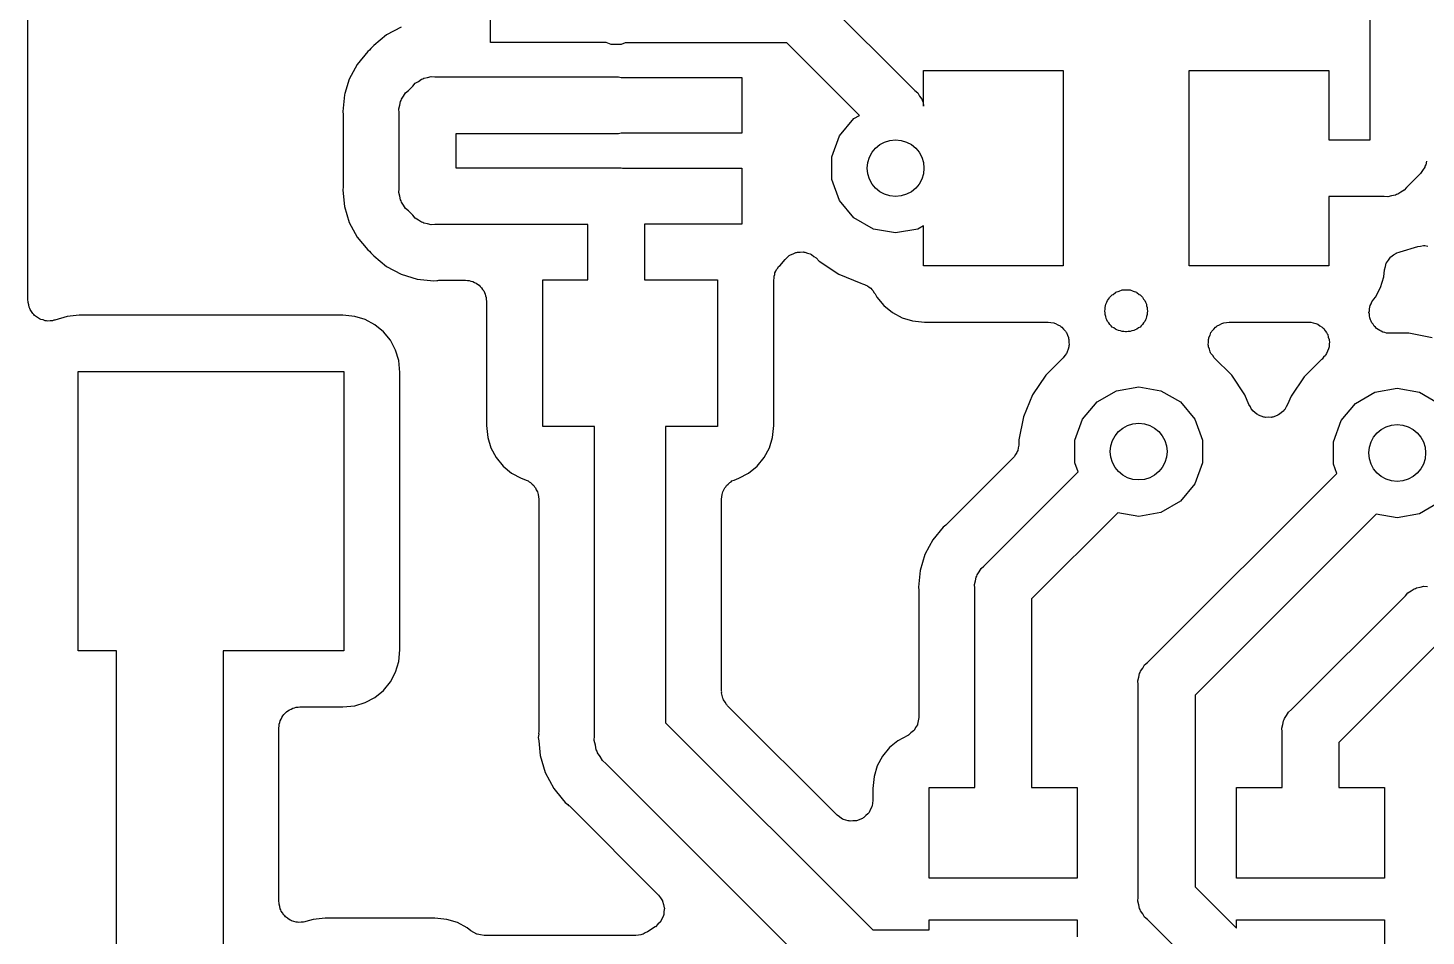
# Model space of a CAD drawing. Extents: x 91 to 190.2, y -113.9 to -59.9.
# Drawn here: x 91.39 to 101.4, y -81.45 to -74.95 of the extents above; entities that cross this region are included whole.
import ezdxf

# ---------------------------------------------------------------- set-up
doc = ezdxf.new("R2010")
doc.units = 0
doc.header["$MEASUREMENT"] = 0
doc.layers.add('BLACK', color=7, linetype='CONTINUOUS')

msp = doc.modelspace()

# ---------------------------------------------------------------- linework, layer by layer
at = {"layer": 'BLACK', "linetype": 'CONTINUOUS'}
for p, q in [((100.997, -75.7468), (100.997, -71.9742)), ((91.39, -76.8952), (91.39, -72.8048)), ((94.7, -75.05), (94.7, -74.65)), ((97.0564, -74.7126), (97.7374, -75.3936)), ((94.0616, -74.94), (93.9569, -74.996)), ((93.9569, -74.996), (93.865, -75.0714)), ((93.8214, -75.115), (93.746, -75.2069)), ((93.8339, -75.1047), (93.8214, -75.115)), ((93.8435, -75.0935), (93.8339, -75.1047)), ((93.8547, -75.0839), (93.8435, -75.0935)), ((93.865, -75.0714), (93.8547, -75.0839)), ((95.5279, -75.05), (94.7, -75.05)), ((95.5642, -75.0632), (95.5279, -75.05)), ((95.6358, -75.0632), (95.5642, -75.0632)), ((95.6633, -75.0532), (95.6358, -75.0632)), ((96.8222, -75.0532), (95.6633, -75.0532)), ((97.3408, -75.5717), (96.8222, -75.0532)), ((93.746, -75.2069), (93.69, -75.3117)), ((93.69, -75.3117), (93.659, -75.414)), ((94.1436, -75.3626), (94.161, -75.3419)), ((94.161, -75.3419), (94.1843, -75.3285)), ((94.1843, -75.3285), (94.2064, -75.313)), ((94.2064, -75.313), (94.2152, -75.3106)), ((94.2152, -75.3106), (94.223, -75.3061)), ((94.223, -75.3061), (94.2496, -75.3014)), ((94.2496, -75.3014), (94.2756, -75.2945)), ((94.2756, -75.2945), (94.3025, -75.2968)), ((94.3025, -75.2968), (95.6178, -75.2968)), ((95.6178, -75.2968), (95.6359, -75.3)), ((95.6359, -75.3), (96.5, -75.3)), ((96.5, -75.3), (96.5, -75.7)), ((97.8, -75.5049), (97.8, -75.25)), ((97.8, -75.25), (98.8, -75.25)), ((98.8, -75.25), (98.8, -76.65)), ((99.7, -76.65), (99.7, -75.25)), ((99.7, -75.25), (100.7, -75.25)), ((100.7, -75.25), (100.7, -75.7468)), ((93.6555, -75.4254), (93.6439, -75.5436)), ((93.659, -75.414), (93.6555, -75.4254)), ((93.659, -75.414), (93.659, -75.414)), ((94.063, -75.4564), (94.0785, -75.4343)), ((94.0785, -75.4343), (94.0919, -75.411)), ((94.0919, -75.411), (94.1126, -75.3936)), ((94.1126, -75.3936), (94.1436, -75.3626)), ((97.7374, -75.3936), (97.7581, -75.411)), ((97.7581, -75.411), (97.7715, -75.4343)), ((97.7715, -75.4343), (97.787, -75.4564)), ((93.6439, -75.5436), (93.6461, -75.5659)), ((94.0445, -75.5256), (94.0514, -75.4996)), ((94.0468, -75.5525), (94.0445, -75.5256)), ((94.0514, -75.4996), (94.0561, -75.473)), ((94.0561, -75.473), (94.0606, -75.4652)), ((94.0606, -75.4652), (94.063, -75.4564)), ((97.787, -75.4564), (97.7894, -75.4652)), ((97.7894, -75.4652), (97.7939, -75.473)), ((97.7939, -75.473), (97.7986, -75.4996)), ((97.7986, -75.4996), (97.8, -75.5049)), ((93.6461, -75.5659), (93.6455, -75.5733)), ((93.6455, -75.5733), (93.6468, -75.5806)), ((93.6468, -75.5806), (93.6468, -76.0694)), ((94.0468, -76.0975), (94.0468, -75.5525)), ((97.1979, -75.7179), (97.3016, -75.5944)), ((97.3016, -75.5944), (97.3408, -75.5717)), ((95.6178, -75.7032), (94.4532, -75.7032)), ((94.4532, -75.7032), (94.4532, -75.9468)), ((95.6359, -75.7), (95.6178, -75.7032)), ((96.5, -75.7), (95.6359, -75.7)), ((97.1428, -75.8694), (97.1979, -75.7179)), ((100.7, -75.7468), (100.997, -75.7468)), ((94.4532, -75.9468), (95.6178, -75.9468)), ((95.6178, -75.9468), (95.6178, -75.9468)), ((95.6178, -75.9468), (95.6358, -75.9468)), ((95.6358, -75.9468), (95.6446, -75.95)), ((97.1428, -76.0306), (97.1428, -75.8694)), ((101.387, -75.9436), (101.372, -75.9657)), ((101.389, -75.9348), (101.387, -75.9436)), ((101.394, -75.927), (101.389, -75.9348)), ((101.399, -75.9004), (101.394, -75.927)), ((95.6446, -75.95), (96.5, -75.95)), ((96.5, -75.95), (96.5, -76.35)), ((97.1979, -76.1821), (97.1428, -76.0306)), ((101.337, -76.0064), (101.256, -76.0874)), ((101.358, -75.989), (101.337, -76.0064)), ((101.372, -75.9657), (101.358, -75.989)), ((93.6461, -76.0841), (93.6439, -76.1064)), ((93.6439, -76.1064), (93.6555, -76.2247)), ((93.6468, -76.0694), (93.6455, -76.0767)), ((93.6455, -76.0767), (93.6461, -76.0841)), ((94.0445, -76.1244), (94.0468, -76.0975)), ((94.0514, -76.1504), (94.0445, -76.1244)), ((101.15, -76.1486), (101.124, -76.1555)), ((101.177, -76.1439), (101.15, -76.1486)), ((101.185, -76.1394), (101.177, -76.1439)), ((101.194, -76.137), (101.185, -76.1394)), ((101.216, -76.1215), (101.194, -76.137)), ((101.239, -76.1081), (101.216, -76.1215)), ((101.256, -76.0874), (101.239, -76.1081)), ((93.6555, -76.2247), (93.69, -76.3383)), ((94.0561, -76.177), (94.0514, -76.1504)), ((94.0606, -76.1848), (94.0561, -76.177)), ((94.063, -76.1936), (94.0606, -76.1848)), ((94.0785, -76.2157), (94.063, -76.1936)), ((94.0919, -76.239), (94.0785, -76.2157)), ((94.1126, -76.2564), (94.0919, -76.239)), ((97.3016, -76.3056), (97.1979, -76.1821)), ((101.098, -76.1532), (100.7, -76.1532)), ((100.7, -76.1532), (100.7, -76.65)), ((101.124, -76.1555), (101.098, -76.1532)), ((93.69, -76.3383), (93.746, -76.4431)), ((94.1436, -76.2874), (94.1126, -76.2564)), ((94.161, -76.3081), (94.1436, -76.2874)), ((94.1843, -76.3215), (94.161, -76.3081)), ((94.2064, -76.337), (94.1843, -76.3215)), ((94.2152, -76.3394), (94.2064, -76.337)), ((94.223, -76.3439), (94.2152, -76.3394)), ((94.2496, -76.3486), (94.223, -76.3439)), ((94.2756, -76.3555), (94.2496, -76.3486)), ((97.4412, -76.3863), (97.3016, -76.3056)), ((93.746, -76.4431), (93.8214, -76.535)), ((94.3025, -76.3532), (94.2756, -76.3555)), ((95.3968, -76.3532), (94.3025, -76.3532)), ((95.3968, -76.75), (95.3968, -76.3532)), ((96.5, -76.35), (95.8032, -76.35)), ((95.8032, -76.35), (95.8032, -76.75)), ((97.6, -76.4143), (97.4412, -76.3863)), ((97.7588, -76.3863), (97.6, -76.4143)), ((97.8, -76.3625), (97.7588, -76.3863)), ((97.8, -76.65), (97.8, -76.3625)), ((93.8214, -76.535), (93.8339, -76.5453)), ((93.8339, -76.5453), (93.8435, -76.5565)), ((101.205, -76.5514), (101.211, -76.5488)), ((101.211, -76.5488), (101.337, -76.5105)), ((101.337, -76.5105), (101.358, -76.5079)), ((101.358, -76.5079), (101.379, -76.504)), ((101.379, -76.504), (101.384, -76.5048)), ((101.384, -76.5048), (101.388, -76.5042)), ((101.388, -76.5042), (101.409, -76.509)), ((93.8435, -76.5565), (93.8547, -76.5661)), ((93.8547, -76.5661), (93.865, -76.5786)), ((93.865, -76.5786), (93.9569, -76.654)), ((96.7628, -76.6551), (96.7734, -76.6462)), ((96.7734, -76.6462), (96.7825, -76.6356)), ((96.7825, -76.6356), (96.7842, -76.6342)), ((96.7842, -76.6342), (96.8089, -76.6041)), ((96.8089, -76.6041), (96.8244, -76.5908)), ((96.8244, -76.5908), (96.8388, -76.5764)), ((96.8388, -76.5764), (96.8441, -76.5739)), ((96.8441, -76.5739), (96.8485, -76.5702)), ((96.8485, -76.5702), (96.8676, -76.563)), ((96.8676, -76.563), (96.886, -76.5544)), ((96.886, -76.5544), (96.8918, -76.5539)), ((96.8918, -76.5539), (96.8972, -76.5518)), ((96.8972, -76.5518), (96.9176, -76.5516)), ((96.9176, -76.5516), (96.9379, -76.5498)), ((96.9379, -76.5498), (96.9435, -76.5513)), ((96.9435, -76.5513), (96.9493, -76.5513)), ((96.9493, -76.5513), (96.9686, -76.558)), ((96.9686, -76.558), (96.9883, -76.5633)), ((96.9883, -76.5633), (96.993, -76.5666)), ((96.993, -76.5666), (96.9984, -76.5685)), ((96.9984, -76.5685), (97.0142, -76.5815)), ((97.0142, -76.5815), (97.0309, -76.5932)), ((97.0309, -76.5932), (97.0536, -76.6158)), ((97.0536, -76.6158), (97.194, -76.7096)), ((101.106, -76.6546), (101.112, -76.631)), ((101.112, -76.631), (101.113, -76.6296)), ((101.113, -76.628), (101.127, -76.6081)), ((101.113, -76.6296), (101.113, -76.628)), ((101.127, -76.6081), (101.141, -76.588)), ((101.141, -76.588), (101.143, -76.587)), ((101.143, -76.587), (101.144, -76.5856)), ((101.144, -76.5856), (101.164, -76.5719)), ((101.164, -76.5719), (101.184, -76.5576)), ((101.184, -76.5576), (101.185, -76.5572)), ((101.185, -76.5572), (101.187, -76.5562)), ((101.187, -76.5562), (101.205, -76.5514)), ((93.9569, -76.654), (94.0616, -76.71)), ((94.0616, -76.71), (94.1753, -76.7445)), ((94.1753, -76.7445), (94.2713, -76.7539)), ((96.7277, -76.7516), (96.7301, -76.7378)), ((96.7301, -76.7378), (96.7302, -76.7239)), ((96.7302, -76.7239), (96.7346, -76.7124)), ((96.7346, -76.7124), (96.7367, -76.7003)), ((96.7367, -76.7003), (96.7437, -76.6882)), ((96.7437, -76.6882), (96.7486, -76.6752)), ((96.7486, -76.6752), (96.7566, -76.6658)), ((96.7566, -76.6658), (96.7628, -76.6551)), ((97.194, -76.7096), (97.35, -76.7743)), ((98.8, -76.65), (97.8, -76.65)), ((100.7, -76.65), (99.7, -76.65)), ((101.071, -76.8038), (101.094, -76.7284)), ((101.094, -76.7284), (101.099, -76.6782)), ((101.099, -76.6782), (101.106, -76.6546)), ((94.2713, -76.7539), (94.2936, -76.7561)), ((94.2936, -76.7561), (94.3159, -76.7539)), ((94.3159, -76.7539), (94.3233, -76.7545)), ((94.3233, -76.7545), (94.3306, -76.7532)), ((94.3306, -76.7532), (94.5223, -76.7532)), ((94.5223, -76.7532), (94.5353, -76.7555)), ((94.5353, -76.7555), (94.5484, -76.7555)), ((94.5484, -76.7555), (94.5607, -76.76)), ((94.5607, -76.76), (94.5736, -76.7622)), ((94.5736, -76.7622), (94.585, -76.7688)), ((94.585, -76.7688), (94.5973, -76.7733)), ((94.5973, -76.7733), (94.6074, -76.7817)), ((94.6074, -76.7817), (94.6188, -76.7883)), ((94.6188, -76.7883), (94.6272, -76.7983)), ((94.6272, -76.7983), (94.6372, -76.8068)), ((94.6372, -76.8068), (94.6438, -76.8181)), ((94.6438, -76.8181), (94.6522, -76.8282)), ((94.6522, -76.8282), (94.6567, -76.8405)), ((94.6567, -76.8405), (94.6633, -76.8519)), ((95.075, -77.8), (95.075, -76.75)), ((95.075, -76.75), (95.3968, -76.75)), ((95.8032, -76.75), (96.325, -76.75)), ((96.325, -76.75), (96.325, -77.8)), ((96.7277, -77.7926), (96.7277, -76.7516)), ((97.35, -76.7743), (97.3508, -76.7744)), ((97.3508, -76.7744), (97.3637, -76.7795)), ((97.3637, -76.7795), (97.3774, -76.7823)), ((97.3774, -76.7823), (97.3878, -76.7888)), ((97.3878, -76.7888), (97.3993, -76.7933)), ((97.3993, -76.7933), (97.4098, -76.8025)), ((97.4098, -76.8025), (97.4216, -76.8098)), ((97.4216, -76.8098), (97.4292, -76.8195)), ((97.4292, -76.8195), (97.4385, -76.8276)), ((97.4385, -76.8276), (97.4452, -76.8399)), ((97.4452, -76.8399), (97.4538, -76.8508)), ((99.1564, -76.8543), (99.1736, -76.8396)), ((99.1736, -76.8396), (99.1751, -76.839)), ((99.1751, -76.839), (99.1764, -76.8379)), ((99.1764, -76.8379), (99.1995, -76.8298)), ((99.1995, -76.8298), (99.2223, -76.8212)), ((99.2223, -76.8212), (99.224, -76.8212)), ((99.224, -76.8212), (99.2256, -76.8206)), ((99.2256, -76.8206), (99.25, -76.8209)), ((99.25, -76.8209), (99.2744, -76.8206)), ((99.2744, -76.8206), (99.276, -76.8212)), ((99.276, -76.8212), (99.2777, -76.8212)), ((99.2777, -76.8212), (99.3005, -76.8298)), ((99.3005, -76.8298), (99.3236, -76.8379)), ((99.3236, -76.8379), (99.3249, -76.839)), ((99.3249, -76.839), (99.3264, -76.8396)), ((99.3264, -76.8396), (99.3436, -76.8543)), ((101.034, -76.8733), (101.071, -76.8038)), ((91.3916, -76.9041), (91.39, -76.8952)), ((91.3911, -76.9132), (91.3916, -76.9041)), ((91.3961, -76.9296), (91.3911, -76.9132)), ((91.399, -76.9465), (91.3961, -76.9296)), ((91.4036, -76.9543), (91.399, -76.9465)), ((94.6633, -76.8519), (94.6656, -76.8648)), ((94.6656, -76.8648), (94.6701, -76.8772)), ((94.6701, -76.8772), (94.6701, -76.8903)), ((94.6701, -76.8903), (94.6723, -76.9032)), ((94.6723, -76.9032), (94.6723, -77.7926)), ((97.4538, -76.8508), (97.4658, -76.8733)), ((97.4658, -76.8733), (97.5158, -76.9342)), ((97.5158, -76.9342), (97.5767, -76.9842)), ((99.0989, -76.9468), (99.1031, -76.9352)), ((99.0989, -76.9607), (99.0989, -76.9468)), ((99.1031, -76.9352), (99.1051, -76.923)), ((99.1051, -76.923), (99.1119, -76.9109)), ((99.1119, -76.9109), (99.1167, -76.8978)), ((99.1167, -76.8978), (99.1246, -76.8884)), ((99.1246, -76.8884), (99.1306, -76.8777)), ((99.1306, -76.8777), (99.134, -76.8735)), ((99.134, -76.8735), (99.1353, -76.8724)), ((99.1353, -76.8724), (99.1362, -76.871)), ((99.1362, -76.871), (99.1459, -76.863)), ((99.1459, -76.863), (99.1502, -76.8579)), ((99.1502, -76.8579), (99.1564, -76.8543)), ((99.3436, -76.8543), (99.3498, -76.8579)), ((99.3498, -76.8579), (99.3541, -76.863)), ((99.3541, -76.863), (99.3638, -76.871)), ((99.3638, -76.871), (99.3647, -76.8724)), ((99.3647, -76.8724), (99.366, -76.8735)), ((99.366, -76.8735), (99.3694, -76.8777)), ((99.3694, -76.8777), (99.3754, -76.8884)), ((99.3754, -76.8884), (99.3833, -76.8978)), ((99.3833, -76.8978), (99.3881, -76.9109)), ((99.3881, -76.9109), (99.3949, -76.923)), ((99.3949, -76.923), (99.3969, -76.9352)), ((99.3969, -76.9352), (99.4011, -76.9468)), ((99.4011, -76.9468), (99.4011, -76.9607)), ((100.991, -76.9568), (100.995, -76.9452)), ((100.995, -76.9452), (100.997, -76.933)), ((100.997, -76.933), (101.004, -76.9209)), ((101.004, -76.9209), (101.008, -76.9078)), ((101.008, -76.9078), (101.016, -76.8984)), ((101.016, -76.8984), (101.022, -76.8876)), ((101.022, -76.8876), (101.034, -76.8733)), ((91.4062, -76.963), (91.4036, -76.9543)), ((91.4165, -76.9767), (91.4062, -76.963)), ((91.4251, -76.9916), (91.4165, -76.9767)), ((91.432, -76.9974), (91.4251, -76.9916)), ((91.4375, -77.0047), (91.432, -76.9974)), ((91.4518, -77.0141), (91.4375, -77.0047)), ((91.465, -77.0251), (91.4518, -77.0141)), ((91.4735, -77.0282), (91.465, -77.0251)), ((91.4811, -77.0332), (91.4735, -77.0282)), ((91.4978, -77.0371), (91.4811, -77.0332)), ((91.514, -77.0429), (91.4978, -77.0371)), ((91.523, -77.0429), (91.514, -77.0429)), ((91.5318, -77.045), (91.523, -77.0429)), ((91.5489, -77.0429), (91.5318, -77.045)), ((91.566, -77.0429), (91.5489, -77.0429)), ((91.5746, -77.0398), (91.566, -77.0429)), ((91.5835, -77.0387), (91.5746, -77.0398)), ((91.6716, -77.012), (91.5835, -77.0387)), ((91.7574, -77.0036), (91.6716, -77.012)), ((93.6426, -77.0036), (91.7574, -77.0036)), ((93.7284, -77.012), (93.6426, -77.0036)), ((93.8038, -77.0349), (93.7284, -77.012)), ((93.8733, -77.0721), (93.8038, -77.0349)), ((97.5767, -76.9842), (97.6462, -77.0213)), ((97.6462, -77.0213), (97.7216, -77.0442)), ((97.7216, -77.0442), (97.8074, -77.0527)), ((99.0966, -76.9744), (99.0989, -76.9607)), ((99.0989, -76.9865), (99.0966, -76.9744)), ((99.0989, -76.9988), (99.0989, -76.9865)), ((99.1036, -77.0119), (99.0989, -76.9988)), ((99.1062, -77.0256), (99.1036, -77.0119)), ((99.1125, -77.0362), (99.1062, -77.0256)), ((99.1167, -77.0478), (99.1125, -77.0362)), ((99.1256, -77.0585), (99.1167, -77.0478)), ((99.3833, -77.0478), (99.3744, -77.0585)), ((99.3875, -77.0362), (99.3833, -77.0478)), ((99.3938, -77.0256), (99.3875, -77.0362)), ((99.3964, -77.0119), (99.3938, -77.0256)), ((99.4011, -76.9988), (99.3964, -77.0119)), ((99.4011, -76.9607), (99.4034, -76.9744)), ((99.4034, -76.9744), (99.4011, -76.9865)), ((99.4011, -76.9865), (99.4011, -76.9988)), ((100.988, -76.9844), (100.991, -76.9707)), ((100.991, -76.9965), (100.988, -76.9844)), ((100.991, -76.9707), (100.991, -76.9568)), ((100.991, -77.0088), (100.991, -76.9965)), ((100.995, -77.0219), (100.991, -77.0088)), ((100.998, -77.0356), (100.995, -77.0219)), ((101.004, -77.0462), (100.998, -77.0356)), ((101.008, -77.0578), (101.004, -77.0462)), ((93.9342, -77.122), (93.8733, -77.0721)), ((93.9842, -77.1829), (93.9342, -77.122)), ((97.8074, -77.0527), (98.6929, -77.0527)), ((98.6929, -77.0527), (98.7122, -77.0561)), ((98.7122, -77.0561), (98.7318, -77.0578)), ((98.7318, -77.0578), (98.7377, -77.0606)), ((98.7377, -77.0606), (98.7442, -77.0617)), ((98.7442, -77.0617), (98.7612, -77.0715)), ((98.7612, -77.0715), (98.779, -77.0798)), ((98.779, -77.0798), (98.7836, -77.0845)), ((98.7836, -77.0845), (98.7894, -77.0878)), ((98.7894, -77.0878), (98.802, -77.1028)), ((98.802, -77.1028), (98.8158, -77.1166)), ((98.8158, -77.1166), (98.8186, -77.1226)), ((98.8186, -77.1226), (98.8228, -77.1277)), ((98.8228, -77.1277), (98.8295, -77.1461)), ((98.8295, -77.1461), (98.8378, -77.1638)), ((99.1327, -77.0705), (99.1256, -77.0585)), ((99.1423, -77.0783), (99.1327, -77.0705)), ((99.1502, -77.0877), (99.1423, -77.0783)), ((99.1622, -77.0947), (99.1502, -77.0877)), ((99.173, -77.1035), (99.1622, -77.0947)), ((99.1846, -77.1076), (99.173, -77.1035)), ((99.1953, -77.1138), (99.1846, -77.1076)), ((99.209, -77.1162), (99.1953, -77.1138)), ((99.2222, -77.1208), (99.209, -77.1162)), ((99.2345, -77.1207), (99.2222, -77.1208)), ((99.2466, -77.1228), (99.2345, -77.1207)), ((99.2534, -77.1228), (99.2466, -77.1228)), ((99.2655, -77.1207), (99.2534, -77.1228)), ((99.2778, -77.1208), (99.2655, -77.1207)), ((99.291, -77.1162), (99.2778, -77.1208)), ((99.3047, -77.1138), (99.291, -77.1162)), ((99.3154, -77.1076), (99.3047, -77.1138)), ((99.327, -77.1035), (99.3154, -77.1076)), ((99.3378, -77.0947), (99.327, -77.1035)), ((99.3498, -77.0877), (99.3378, -77.0947)), ((99.3577, -77.0783), (99.3498, -77.0877)), ((99.3673, -77.0705), (99.3577, -77.0783)), ((99.3744, -77.0585), (99.3673, -77.0705)), ((99.8422, -77.1638), (99.8504, -77.1461)), ((99.8504, -77.1461), (99.8572, -77.1277)), ((99.8572, -77.1277), (99.8614, -77.1226)), ((99.8614, -77.1226), (99.8642, -77.1166)), ((99.8642, -77.1166), (99.878, -77.1028)), ((99.878, -77.1028), (99.8906, -77.0878)), ((99.8906, -77.0878), (99.8964, -77.0845)), ((99.8964, -77.0845), (99.901, -77.0798)), ((99.901, -77.0798), (99.9188, -77.0715)), ((99.9188, -77.0715), (99.9358, -77.0617)), ((99.9358, -77.0617), (99.9423, -77.0606)), ((99.9423, -77.0606), (99.9482, -77.0578)), ((99.9482, -77.0578), (99.9678, -77.0561)), ((99.9678, -77.0561), (99.9871, -77.0527)), ((99.9871, -77.0527), (100.555, -77.0527)), ((100.555, -77.0527), (100.564, -77.0541)), ((100.564, -77.0541), (100.572, -77.0536)), ((100.572, -77.0536), (100.589, -77.0586)), ((100.589, -77.0586), (100.607, -77.0617)), ((100.607, -77.0617), (100.614, -77.0658)), ((100.614, -77.0658), (100.622, -77.0681)), ((100.622, -77.0681), (100.636, -77.0788)), ((100.636, -77.0788), (100.652, -77.0878)), ((100.652, -77.0878), (100.657, -77.0941)), ((100.657, -77.0941), (100.664, -77.0989)), ((100.664, -77.0989), (100.674, -77.1139)), ((100.674, -77.1139), (100.685, -77.1277)), ((100.685, -77.1277), (100.688, -77.1354)), ((100.688, -77.1354), (100.693, -77.1422)), ((100.693, -77.1422), (100.697, -77.1597)), ((101.017, -77.0685), (101.008, -77.0578)), ((101.025, -77.0805), (101.017, -77.0685)), ((101.034, -77.0883), (101.025, -77.0805)), ((101.042, -77.0977), (101.034, -77.0883)), ((101.054, -77.1047), (101.042, -77.0977)), ((101.065, -77.1135), (101.054, -77.1047)), ((101.076, -77.1176), (101.065, -77.1135)), ((101.087, -77.1238), (101.076, -77.1176)), ((101.101, -77.1262), (101.087, -77.1238)), ((101.114, -77.1308), (101.101, -77.1262)), ((101.126, -77.1307), (101.114, -77.1308)), ((101.138, -77.1328), (101.126, -77.1307)), ((101.274, -77.1328), (101.138, -77.1328)), ((101.44, -77.1657), (101.274, -77.1328)), ((94.0213, -77.2524), (93.9842, -77.1829)), ((98.834, -77.2471), (98.8289, -77.2661)), ((98.8407, -77.2287), (98.834, -77.2471)), ((98.8378, -77.1638), (98.8384, -77.1704)), ((98.8384, -77.1704), (98.8407, -77.1766)), ((98.8407, -77.1766), (98.8407, -77.1962)), ((98.8407, -77.1962), (98.8424, -77.2157)), ((98.8424, -77.2157), (98.8407, -77.2221)), ((98.8407, -77.2221), (98.8407, -77.2287)), ((99.8376, -77.2157), (99.8393, -77.1962)), ((99.8393, -77.2221), (99.8376, -77.2157)), ((99.8393, -77.1766), (99.8416, -77.1704)), ((99.8393, -77.1962), (99.8393, -77.1766)), ((99.8393, -77.2287), (99.8393, -77.2221)), ((99.846, -77.2471), (99.8393, -77.2287)), ((99.8416, -77.1704), (99.8422, -77.1638)), ((99.8511, -77.2661), (99.846, -77.2471)), ((100.699, -77.2446), (100.691, -77.2608)), ((100.697, -77.1597), (100.703, -77.1766)), ((100.7, -77.2364), (100.699, -77.2446)), ((100.703, -77.2287), (100.7, -77.2364)), ((100.703, -77.1766), (100.703, -77.1848)), ((100.703, -77.1848), (100.705, -77.1928)), ((100.705, -77.1928), (100.703, -77.2107)), ((100.703, -77.2107), (100.703, -77.2287)), ((94.0442, -77.3278), (94.0213, -77.2524)), ((94.0527, -77.4136), (94.0442, -77.3278)), ((98.799, -77.3087), (98.6742, -77.4336)), ((98.8102, -77.2927), (98.799, -77.3087)), ((98.8228, -77.2777), (98.8102, -77.2927)), ((98.8251, -77.2715), (98.8228, -77.2777)), ((98.8289, -77.2661), (98.8251, -77.2715)), ((99.8549, -77.2715), (99.8511, -77.2661)), ((99.8572, -77.2777), (99.8549, -77.2715)), ((99.8697, -77.2927), (99.8572, -77.2777)), ((99.881, -77.3087), (99.8697, -77.2927)), ((100.006, -77.4336), (99.881, -77.3087)), ((100.648, -77.3199), (100.524, -77.4436)), ((100.652, -77.3176), (100.648, -77.3199)), ((100.663, -77.3038), (100.652, -77.3176)), ((100.676, -77.2914), (100.663, -77.3038)), ((100.68, -77.284), (100.676, -77.2914)), ((100.685, -77.2777), (100.68, -77.284)), ((100.691, -77.2608), (100.685, -77.2777)), ((91.75, -79.4062), (91.75, -77.4062)), ((91.75, -77.4062), (93.65, -77.4062)), ((93.65, -77.4062), (93.65, -79.4062)), ((94.0527, -79.3989), (94.0527, -77.4136)), ((98.6742, -77.4336), (98.5804, -77.574)), ((100.1, -77.574), (100.006, -77.4336)), ((100.524, -77.4436), (100.43, -77.584)), ((99.0416, -77.6244), (99.1812, -77.5437)), ((99.1812, -77.5437), (99.34, -77.5157)), ((99.34, -77.5157), (99.4988, -77.5437)), ((99.4988, -77.5437), (99.6384, -77.6244)), ((101.031, -77.5537), (101.19, -77.5257)), ((101.19, -77.5257), (101.349, -77.5537)), ((98.5804, -77.574), (98.5157, -77.73)), ((98.9379, -77.7479), (99.0416, -77.6244)), ((99.6384, -77.6244), (99.7421, -77.7479)), ((100.128, -77.6436), (100.1, -77.574)), ((100.139, -77.6601), (100.128, -77.6436)), ((100.406, -77.6436), (100.395, -77.6601)), ((100.43, -77.584), (100.406, -77.6436)), ((100.788, -77.7579), (100.892, -77.6344)), ((100.892, -77.6344), (101.031, -77.5537)), ((101.349, -77.5537), (101.488, -77.6344)), ((98.5157, -77.73), (98.4828, -77.8956)), ((98.8828, -77.8994), (98.9379, -77.7479)), ((99.7421, -77.7479), (99.7972, -77.8994)), ((100.148, -77.6775), (100.139, -77.6601)), ((100.153, -77.682), (100.148, -77.6775)), ((100.156, -77.6875), (100.153, -77.682)), ((100.172, -77.6995), (100.156, -77.6875)), ((100.186, -77.7127), (100.172, -77.6995)), ((100.193, -77.7152), (100.186, -77.7127)), ((100.198, -77.7193), (100.193, -77.7152)), ((100.217, -77.7252), (100.198, -77.7193)), ((100.235, -77.7327), (100.217, -77.7252)), ((100.241, -77.7329), (100.235, -77.7327)), ((100.247, -77.7349), (100.241, -77.7329)), ((100.267, -77.7341), (100.247, -77.7349)), ((100.287, -77.7349), (100.267, -77.7341)), ((100.293, -77.7329), (100.287, -77.7349)), ((100.3, -77.7327), (100.293, -77.7329)), ((100.318, -77.7252), (100.3, -77.7327)), ((100.336, -77.7193), (100.318, -77.7252)), ((100.342, -77.7152), (100.336, -77.7193)), ((100.348, -77.7127), (100.342, -77.7152)), ((100.362, -77.6995), (100.348, -77.7127)), ((100.378, -77.6875), (100.362, -77.6995)), ((100.381, -77.682), (100.378, -77.6875)), ((100.386, -77.6775), (100.381, -77.682)), ((100.395, -77.6601), (100.386, -77.6775)), ((94.6723, -77.7926), (94.6808, -77.8784)), ((95.446, -77.8), (95.075, -77.8)), ((95.446, -78.3302), (95.446, -77.8)), ((96.325, -77.8), (95.954, -77.8)), ((95.954, -77.8), (95.954, -79.9228)), ((96.7192, -77.8784), (96.7277, -77.7926)), ((100.733, -77.9094), (100.788, -77.7579)), ((94.6808, -77.8784), (94.7037, -77.9538)), ((96.6963, -77.9538), (96.7192, -77.8784)), ((98.4822, -77.9351), (98.4772, -77.954)), ((98.4828, -77.922), (98.4817, -77.9285)), ((98.4817, -77.9285), (98.4822, -77.9351)), ((98.4828, -77.8956), (98.4828, -77.922)), ((98.8828, -78.0606), (98.8828, -77.8994)), ((99.7972, -77.8994), (99.7972, -78.0606)), ((100.733, -78.0706), (100.733, -77.9094)), ((94.7037, -77.9538), (94.7408, -78.0233)), ((94.7408, -78.0233), (94.7908, -78.0842)), ((96.6092, -78.0842), (96.6592, -78.0233)), ((96.6592, -78.0233), (96.6963, -77.9538)), ((98.4389, -78.0281), (97.9696, -78.4973)), ((98.4427, -78.0227), (98.4389, -78.0281)), ((98.4477, -78.0184), (98.4427, -78.0227)), ((98.4575, -78.0015), (98.4477, -78.0184)), ((98.4687, -77.9854), (98.4575, -78.0015)), ((98.4705, -77.979), (98.4687, -77.9854)), ((98.4738, -77.9733), (98.4705, -77.979)), ((98.4772, -77.954), (98.4738, -77.9733)), ((94.7908, -78.0842), (94.8517, -78.1342)), ((94.8517, -78.1342), (94.9212, -78.1713)), ((96.4788, -78.1713), (96.5483, -78.1342)), ((96.5483, -78.1342), (96.6092, -78.0842)), ((98.2326, -78.8), (98.9066, -78.126)), ((98.9066, -78.126), (98.8828, -78.0606)), ((99.4026, -79.49), (100.757, -78.136)), ((99.7972, -78.0606), (99.7421, -78.2121)), ((100.757, -78.136), (100.733, -78.0706)), ((94.9212, -78.1713), (94.9395, -78.1769)), ((94.9395, -78.1769), (94.9549, -78.1847)), ((94.9549, -78.1847), (94.971, -78.1905)), ((94.971, -78.1905), (94.9779, -78.1964)), ((94.9779, -78.1964), (94.986, -78.2005)), ((94.986, -78.2005), (94.9978, -78.213)), ((94.9978, -78.213), (95.0109, -78.224)), ((95.0109, -78.224), (95.0154, -78.2319)), ((95.0154, -78.2319), (95.0216, -78.2385)), ((95.0216, -78.2385), (95.0284, -78.2543)), ((96.3716, -78.2543), (96.3784, -78.2385)), ((96.3784, -78.2385), (96.3846, -78.2319)), ((96.3846, -78.2319), (96.3891, -78.224)), ((96.3891, -78.224), (96.4022, -78.213)), ((96.4022, -78.213), (96.414, -78.2005)), ((96.414, -78.2005), (96.4221, -78.1964)), ((96.4221, -78.1964), (96.429, -78.1905)), ((96.429, -78.1905), (96.4451, -78.1847)), ((96.4451, -78.1847), (96.4605, -78.1769)), ((96.4605, -78.1769), (96.4788, -78.1713)), ((99.7421, -78.2121), (99.6384, -78.3356)), ((95.0284, -78.2543), (95.037, -78.2691)), ((95.037, -78.2691), (95.0385, -78.2781)), ((95.0385, -78.2781), (95.0421, -78.2864)), ((95.0421, -78.2864), (95.043, -78.3035)), ((95.043, -78.3035), (95.046, -78.3204)), ((95.046, -78.3204), (95.046, -78.3475)), ((95.046, -78.3475), (95.046, -79.9885)), ((95.046, -78.3475), (95.046, -78.3475)), ((95.446, -80.0169), (95.446, -78.3302)), ((95.446, -78.3302), (95.446, -78.3302)), ((96.354, -78.3204), (96.357, -78.3035)), ((96.354, -79.695), (96.354, -78.3204)), ((96.357, -78.3035), (96.3579, -78.2864)), ((96.3579, -78.2864), (96.3615, -78.2781)), ((96.3615, -78.2781), (96.363, -78.2691)), ((96.363, -78.2691), (96.3716, -78.2543)), ((99.6384, -78.3356), (99.4988, -78.4163)), ((101.488, -78.3456), (101.349, -78.4263)), ((99.1896, -78.4177), (98.5732, -79.0342)), ((99.34, -78.4443), (99.1896, -78.4177)), ((99.4988, -78.4163), (99.34, -78.4443)), ((101.04, -78.4277), (99.7432, -79.7242)), ((101.19, -78.4543), (101.04, -78.4277)), ((101.349, -78.4263), (101.19, -78.4543)), ((97.9414, -78.5214), (97.866, -78.6133)), ((97.9587, -78.5072), (97.9414, -78.5214)), ((97.9636, -78.5016), (97.9587, -78.5072)), ((97.9696, -78.4973), (97.9636, -78.5016)), ((97.866, -78.6133), (97.8407, -78.6607)), ((97.81, -78.718), (97.7755, -78.8317)), ((97.8407, -78.6607), (97.81, -78.718)), ((97.8407, -78.6607), (97.8407, -78.6607)), ((97.7755, -78.8317), (97.7639, -78.95)), ((98.183, -78.8628), (98.1985, -78.8407)), ((98.1985, -78.8407), (98.2119, -78.8174)), ((98.2119, -78.8174), (98.2326, -78.8)), ((97.7639, -78.95), (97.7661, -78.9723)), ((98.1645, -78.932), (98.1714, -78.906)), ((98.1668, -78.9589), (98.1645, -78.932)), ((98.1714, -78.906), (98.1761, -78.8794)), ((98.1761, -78.8794), (98.1806, -78.8716)), ((98.1806, -78.8716), (98.183, -78.8628)), ((101.355, -78.9514), (101.381, -78.9445)), ((101.381, -78.9445), (101.407, -78.9468)), ((97.7661, -78.9723), (97.7655, -78.9797)), ((97.7655, -78.9797), (97.7668, -78.987)), ((97.7668, -78.987), (97.7668, -79.8807)), ((98.1668, -80.385), (98.1668, -78.9589)), ((98.5732, -79.0342), (98.5732, -80.385)), ((100.433, -79.8286), (101.249, -79.0126)), ((101.249, -79.0126), (101.266, -78.9919)), ((101.266, -78.9919), (101.289, -78.9785)), ((101.289, -78.9785), (101.311, -78.963)), ((101.311, -78.963), (101.32, -78.9607)), ((101.32, -78.9607), (101.328, -78.9561)), ((101.328, -78.9561), (101.355, -78.9514)), ((92.024, -79.4062), (91.75, -79.4062)), ((92.024, -81.2433), (92.024, -79.4062)), ((93.65, -79.4062), (92.786, -79.4062)), ((92.786, -79.4062), (92.786, -81.725)), ((94.0442, -79.4847), (94.0527, -79.3989)), ((101.483, -79.3532), (100.773, -80.0628)), ((94.0213, -79.5601), (94.0442, -79.4847)), ((99.353, -79.5528), (99.3685, -79.5307)), ((99.3685, -79.5307), (99.3819, -79.5074)), ((99.3819, -79.5074), (99.4026, -79.49)), ((93.9342, -79.6905), (93.9842, -79.6296)), ((93.9842, -79.6296), (94.0213, -79.5601)), ((99.3345, -79.622), (99.3414, -79.596)), ((99.3368, -79.6489), (99.3345, -79.622)), ((99.3368, -81.1727), (99.3368, -79.6489)), ((99.3414, -79.596), (99.3461, -79.5694)), ((99.3461, -79.5694), (99.3506, -79.5616)), ((99.3506, -79.5616), (99.353, -79.5528)), ((93.8038, -79.7776), (93.8733, -79.7404)), ((93.8733, -79.7404), (93.9342, -79.6905)), ((96.3551, -79.7015), (96.354, -79.695)), ((96.3546, -79.708), (96.3551, -79.7015)), ((96.3596, -79.727), (96.3546, -79.708)), ((96.363, -79.7463), (96.3596, -79.727)), ((96.3663, -79.752), (96.363, -79.7463)), ((99.7432, -79.7242), (99.7432, -81.0974)), ((93.2311, -79.8541), (93.2396, -79.844)), ((93.2396, -79.844), (93.2509, -79.8374)), ((93.2509, -79.8374), (93.261, -79.829)), ((93.261, -79.829), (93.2733, -79.8245)), ((93.2733, -79.8245), (93.2847, -79.818)), ((93.2847, -79.818), (93.2976, -79.8157)), ((93.2976, -79.8157), (93.31, -79.8112)), ((93.31, -79.8112), (93.3231, -79.8112)), ((93.3231, -79.8112), (93.336, -79.8089)), ((93.336, -79.8089), (93.6426, -79.8089)), ((93.6426, -79.8089), (93.7284, -79.8005)), ((93.7284, -79.8005), (93.8038, -79.7776)), ((96.3681, -79.7584), (96.3663, -79.752)), ((96.3793, -79.7744), (96.3681, -79.7584)), ((96.3891, -79.7914), (96.3793, -79.7744)), ((96.3941, -79.7956), (96.3891, -79.7914)), ((96.3979, -79.801), (96.3941, -79.7956)), ((97.1813, -80.5844), (96.3979, -79.801)), ((100.398, -79.8693), (100.412, -79.846)), ((100.412, -79.846), (100.433, -79.8286)), ((93.186, -79.9589), (93.1883, -79.946)), ((93.1883, -79.9329), (93.1928, -79.9205)), ((93.1883, -79.946), (93.1883, -79.9329)), ((93.1928, -79.9205), (93.195, -79.9076)), ((93.195, -79.9076), (93.2016, -79.8962)), ((93.2016, -79.8962), (93.2061, -79.8839)), ((93.2061, -79.8839), (93.2145, -79.8739)), ((93.2145, -79.8739), (93.2211, -79.8625)), ((93.2211, -79.8625), (93.2311, -79.8541)), ((95.954, -79.9228), (97.4372, -81.406)), ((97.756, -79.9366), (97.7435, -79.9566)), ((97.7565, -79.9341), (97.756, -79.9366)), ((97.7578, -79.932), (97.7565, -79.9341)), ((97.7619, -79.9087), (97.7578, -79.932)), ((97.7667, -79.8856), (97.7619, -79.9087)), ((97.7668, -79.8807), (97.7664, -79.8831)), ((97.7664, -79.8831), (97.7667, -79.8856)), ((100.364, -79.9606), (100.371, -79.9346)), ((100.371, -79.9346), (100.376, -79.908)), ((100.376, -79.908), (100.381, -79.9002)), ((100.381, -79.9002), (100.383, -79.8914)), ((100.383, -79.8914), (100.398, -79.8693)), ((93.186, -81.203), (93.186, -79.9589)), ((95.0453, -80.0032), (95.0428, -80.028)), ((95.0428, -80.028), (95.0453, -80.0528)), ((95.046, -79.9885), (95.0447, -79.9958)), ((95.0447, -79.9958), (95.0453, -80.0032)), ((95.4431, -80.0505), (95.446, -80.0169)), ((95.4518, -80.083), (95.4431, -80.0505)), ((97.6167, -80.0508), (97.5558, -80.1008)), ((97.6875, -80.013), (97.6167, -80.0508)), ((97.6895, -80.0114), (97.6875, -80.013)), ((97.6918, -80.0106), (97.6895, -80.0114)), ((97.7099, -79.9954), (97.6918, -80.0106)), ((97.7285, -79.9808), (97.7099, -79.9954)), ((97.7298, -79.9787), (97.7285, -79.9808)), ((97.7317, -79.9771), (97.7298, -79.9787)), ((97.7435, -79.9566), (97.7317, -79.9771)), ((100.367, -79.9875), (100.364, -79.9606)), ((100.367, -80.385), (100.367, -79.9875)), ((95.0453, -80.0528), (95.0453, -80.0528)), ((95.0453, -80.0528), (95.0453, -80.0528)), ((95.0453, -80.0528), (95.0555, -80.1562)), ((95.4576, -80.1162), (95.4518, -80.083)), ((95.4633, -80.126), (95.4576, -80.1162)), ((95.4662, -80.137), (95.4633, -80.126)), ((95.4856, -80.1646), (95.4662, -80.137)), ((97.5558, -80.1008), (97.5058, -80.1617)), ((100.773, -80.0628), (100.773, -80.385)), ((95.0555, -80.1562), (95.0929, -80.2795)), ((95.5024, -80.1938), (95.4856, -80.1646)), ((95.5282, -80.2155), (95.5024, -80.1938)), ((97.1446, -81.8318), (95.5282, -80.2155)), ((97.4687, -80.2312), (97.4458, -80.3066)), ((97.5058, -80.1617), (97.4687, -80.2312)), ((95.0929, -80.2795), (95.1536, -80.3931)), ((97.4458, -80.3066), (97.4373, -80.3924)), ((95.1536, -80.3931), (95.2143, -80.467)), ((97.4373, -80.3924), (97.4373, -80.4783)), ((97.84, -81.035), (97.84, -80.385)), ((97.84, -80.385), (98.1668, -80.385)), ((98.5732, -80.385), (98.9, -80.385)), ((98.9, -80.385), (98.9, -81.035)), ((100.04, -81.035), (100.04, -80.385)), ((100.04, -80.385), (100.367, -80.385)), ((100.773, -80.385), (101.1, -80.385)), ((101.1, -80.385), (101.1, -81.035)), ((95.2143, -80.467), (95.2143, -80.467)), ((95.2143, -80.467), (95.2353, -80.4927)), ((95.2353, -80.4927), (95.2546, -80.5085)), ((95.2546, -80.5085), (95.2594, -80.5141)), ((95.2594, -80.5141), (95.2655, -80.5184)), ((95.2655, -80.5184), (95.9013, -81.1541)), ((97.4185, -80.5466), (97.4102, -80.5643)), ((97.4283, -80.5296), (97.4185, -80.5466)), ((97.4294, -80.5231), (97.4283, -80.5296)), ((97.4322, -80.5171), (97.4294, -80.5231)), ((97.4339, -80.4976), (97.4322, -80.5171)), ((97.4373, -80.4783), (97.4339, -80.4976)), ((97.1973, -80.5956), (97.1813, -80.5844)), ((97.2123, -80.6082), (97.1973, -80.5956)), ((97.2185, -80.6105), (97.2123, -80.6082)), ((97.2239, -80.6143), (97.2185, -80.6105)), ((97.2429, -80.6193), (97.2239, -80.6143)), ((97.2613, -80.626), (97.2429, -80.6193)), ((97.2679, -80.626), (97.2613, -80.626)), ((97.2743, -80.6277), (97.2679, -80.626)), ((97.2938, -80.626), (97.2743, -80.6277)), ((97.3134, -80.626), (97.2938, -80.626)), ((97.3196, -80.6238), (97.3134, -80.626)), ((97.3262, -80.6232), (97.3196, -80.6238)), ((97.3439, -80.6149), (97.3262, -80.6232)), ((97.3623, -80.6082), (97.3439, -80.6149)), ((97.3674, -80.604), (97.3623, -80.6082)), ((97.3734, -80.6012), (97.3674, -80.604)), ((97.3872, -80.5873), (97.3734, -80.6012)), ((97.4022, -80.5747), (97.3872, -80.5873)), ((97.4055, -80.569), (97.4022, -80.5747)), ((97.4102, -80.5643), (97.4055, -80.569)), ((98.9, -81.035), (97.84, -81.035)), ((101.1, -81.035), (100.04, -81.035)), ((99.7432, -81.0974), (100.04, -81.3942)), ((92.024, -81.725), (92.024, -81.2433)), ((92.024, -81.2433), (92.024, -81.2433)), ((93.1876, -81.212), (93.186, -81.203)), ((93.1871, -81.221), (93.1876, -81.212)), ((93.1921, -81.2374), (93.1871, -81.221)), ((93.195, -81.2543), (93.1921, -81.2374)), ((95.9013, -81.1541), (95.9022, -81.1555)), ((95.9022, -81.1555), (95.9035, -81.1565)), ((95.9035, -81.1565), (95.9171, -81.1768)), ((95.9171, -81.1768), (95.9311, -81.1968)), ((95.9311, -81.1968), (95.9316, -81.1984)), ((95.9316, -81.1984), (95.9325, -81.1998)), ((95.9325, -81.1998), (95.9383, -81.2235)), ((95.9383, -81.2235), (95.9446, -81.2471)), ((95.9449, -81.2504), (95.9422, -81.2747)), ((95.9446, -81.2471), (95.9445, -81.2488)), ((95.9445, -81.2488), (95.9449, -81.2504)), ((99.3345, -81.1995), (99.3368, -81.1727)), ((99.3414, -81.2256), (99.3345, -81.1995)), ((99.3461, -81.2521), (99.3414, -81.2256)), ((99.3506, -81.26), (99.3461, -81.2521)), ((93.1996, -81.2622), (93.195, -81.2543)), ((93.2022, -81.2708), (93.1996, -81.2622)), ((93.2125, -81.2846), (93.2022, -81.2708)), ((93.2211, -81.2995), (93.2125, -81.2846)), ((93.228, -81.3053), (93.2211, -81.2995)), ((93.2335, -81.3125), (93.228, -81.3053)), ((93.2478, -81.3219), (93.2335, -81.3125)), ((93.261, -81.3329), (93.2478, -81.3219)), ((93.2695, -81.336), (93.261, -81.3329)), ((93.2771, -81.341), (93.2695, -81.336)), ((93.2938, -81.3449), (93.2771, -81.341)), ((93.31, -81.3508), (93.2938, -81.3449)), ((93.319, -81.3508), (93.31, -81.3508)), ((93.3278, -81.3528), (93.319, -81.3508)), ((93.3449, -81.3508), (93.3278, -81.3528)), ((93.362, -81.3508), (93.3449, -81.3508)), ((93.3706, -81.3477), (93.362, -81.3508)), ((93.3795, -81.3466), (93.3706, -81.3477)), ((93.4316, -81.3308), (93.3795, -81.3466)), ((93.5174, -81.3223), (93.4316, -81.3308)), ((94.3026, -81.3223), (93.5174, -81.3223)), ((94.3884, -81.3308), (94.3026, -81.3223)), ((94.4638, -81.3537), (94.3884, -81.3308)), ((95.9162, -81.3489), (95.8985, -81.3658)), ((95.9169, -81.3474), (95.9162, -81.3489)), ((95.9181, -81.3463), (95.9169, -81.3474)), ((95.9284, -81.3241), (95.9181, -81.3463)), ((95.9392, -81.3022), (95.9284, -81.3241)), ((95.9394, -81.3005), (95.9392, -81.3022)), ((95.9401, -81.299), (95.9394, -81.3005)), ((95.9422, -81.2747), (95.9401, -81.299)), ((97.84, -81.406), (97.84, -81.335)), ((97.84, -81.335), (98.9, -81.335)), ((98.9, -81.335), (98.9, -81.4568)), ((99.353, -81.2688), (99.3506, -81.26)), ((99.3685, -81.2908), (99.353, -81.2688)), ((99.3819, -81.3142), (99.3685, -81.2908)), ((99.4026, -81.3315), (99.3819, -81.3142)), ((99.8685, -81.7974), (99.4026, -81.3315)), ((100.04, -81.3942), (100.04, -81.335)), ((100.04, -81.335), (101.1, -81.335)), ((101.1, -81.335), (101.1, -81.985)), ((94.5333, -81.3908), (94.4638, -81.3537)), ((94.5591, -81.412), (94.5333, -81.3908)), ((94.5811, -81.4243), (94.5591, -81.412)), ((94.6029, -81.437), (94.5811, -81.4243)), ((94.6037, -81.4371), (94.6029, -81.437)), ((94.6045, -81.4375), (94.6037, -81.4371)), ((94.6294, -81.4416), (94.6045, -81.4375)), ((94.6542, -81.446), (94.6294, -81.4416)), ((95.7416, -81.446), (94.6542, -81.446)), ((95.7593, -81.4429), (95.7416, -81.446)), ((95.7773, -81.4417), (95.7593, -81.4429)), ((95.7848, -81.4384), (95.7773, -81.4417)), ((95.7929, -81.437), (95.7848, -81.4384)), ((95.8085, -81.428), (95.7929, -81.437)), ((95.825, -81.4207), (95.8085, -81.428)), ((95.8785, -81.3849), (95.825, -81.4207)), ((95.8797, -81.3838), (95.8785, -81.3849)), ((95.8812, -81.3831), (95.8797, -81.3838)), ((95.8985, -81.3658), (95.8812, -81.3831)), ((97.4372, -81.406), (97.84, -81.406))]:
    msp.add_line(p, q, dxfattribs=at)
at = {"layer": 'BLACK'}
for centre in [(97.6, -75.95), (99.34, -77.98), (101.19, -77.99)]:
    msp.add_circle(centre, 0.2032, dxfattribs=at)

doc.saveas('drawing.dxf')
